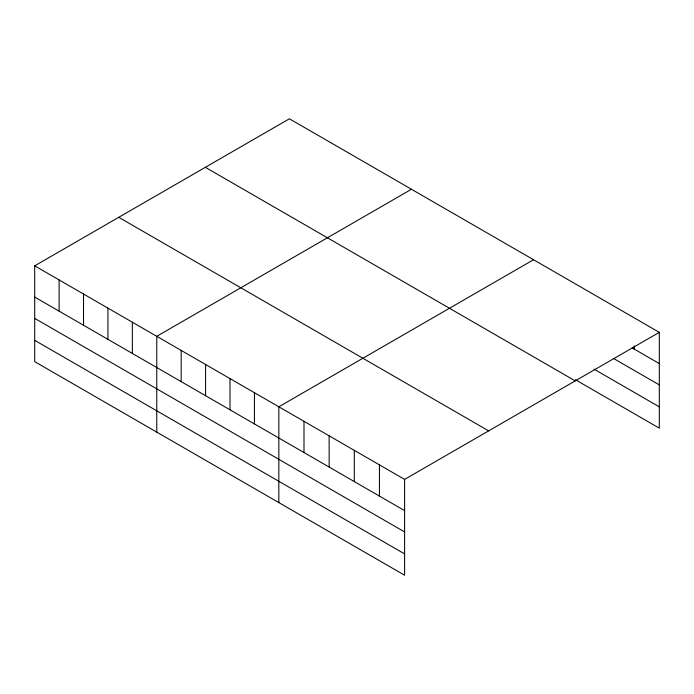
<?xml version="1.0" encoding="UTF-8"?>
<svg xmlns="http://www.w3.org/2000/svg" width="694" height="694" viewBox="0 0 694 694"><rect width="100%" height="100%" fill="white"/><g stroke="black" fill="none" stroke-linecap="round" stroke-linejoin="round"><path stroke-width="1.04" d="M34.7 265.837L404.602 479.398L404.602 575.213L34.7 361.652L34.7 265.837L289.398 118.787L659.3 332.348L659.3 428.163L575.456 379.757M411.464 189.262L156.766 336.312L156.766 432.128M533.539 259.738L278.832 406.788L278.832 502.603M404.602 479.398L659.3 332.348M632.286 347.972L659.3 363.569M613.652 358.529L659.3 384.884M594.09 369.191L659.3 406.849M205.346 167.315L575.248 380.876M118.752 217.309L488.654 430.87M34.7 297.058L404.602 510.619M34.7 318.373L404.602 531.934M34.7 340.338L404.602 553.899M634.151 345.812L634.151 349.047M379.445 464.876L379.445 496.097M354.296 450.354L354.296 481.575M329.138 435.832L329.138 467.053M303.989 421.31L303.989 452.531M254.42 392.691L254.42 423.913M230.009 378.594L230.009 409.816M205.589 364.506L205.589 395.719M181.177 350.409L181.177 381.631M132.354 322.216L132.354 353.437M107.943 308.127L107.943 339.34M83.523 294.03L83.523 325.252M59.111 279.934L59.111 311.155"/></g></svg>
